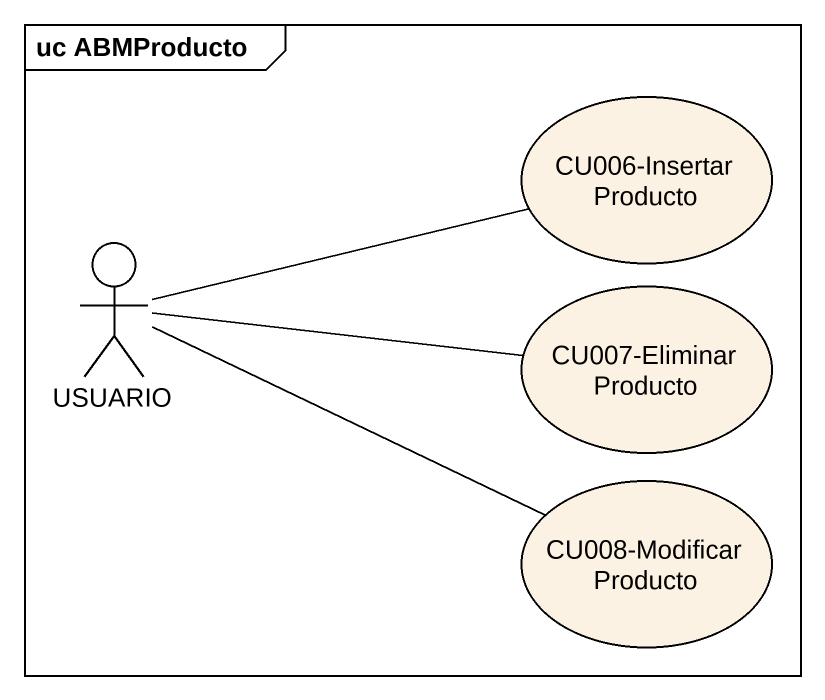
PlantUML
@startuml
mainframe uc ABMProducto
usecase "CU006-Insertar Producto" as CU006_Insertar_Producto
actor USUARIO
usecase "CU007-Eliminar Producto" as CU007_Eliminar_Producto
usecase "CU008-Modificar Producto" as CU008_Modificar_Producto
USUARIO -right- CU006_Insertar_Producto
USUARIO -right- CU007_Eliminar_Producto
USUARIO -right- CU008_Modificar_Producto
@enduml
